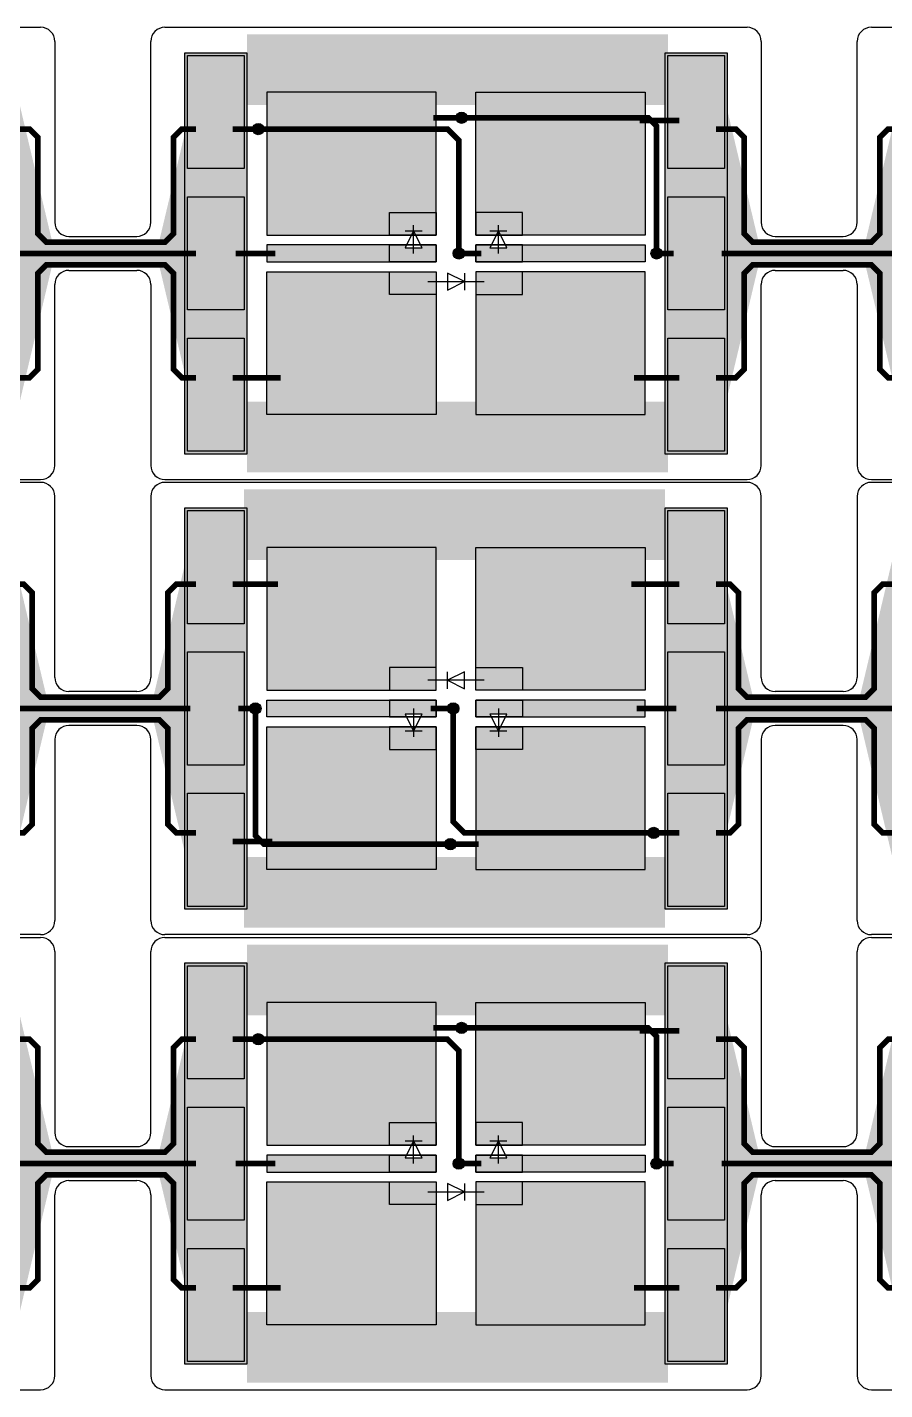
# Model space of a CAD drawing. Extents: x 1822 to 2392, y 725 to 1125.
# Drawn here: x 1962.53 to 1992.88, y 821.1 to 869.3 of the extents above; entities that cross this region are included whole.
import ezdxf

# ---------------------------------------------------------------- set-up
doc = ezdxf.new("R2010")
doc.units = 0
doc.header["$LTSCALE"] = 0.2
for name, color, linetype in [('BS', 1, 'CONTINUOUS'), ('Durchsteiger', 3, 'CONTINUOUS'), ('LED', 7, 'CONTINUOUS'), ('LS', 5, 'CONTINUOUS'), ('Rand', 6, 'CONTINUOUS')]:
    doc.layers.add(name, color=color, linetype=linetype)

msp = doc.modelspace()

# ---------------------------------------------------------------- hatches: boundary and pattern name
at = {"layer": 'BS'}
h = msp.add_hatch(color=256, dxfattribs=at)
h.paths.add_polyline_path([(1970.2, 868.3), (1968.2, 868.3), (1968.2, 864.3), (1970.2, 864.3)])
h.paths.add_polyline_path([(1970.2, 863.3), (1968.2, 863.3), (1968.2, 859.3), (1970.2, 859.3)])
h.paths.add_polyline_path([(1970.2, 858.3), (1968.2, 858.3), (1968.2, 854.3), (1970.2, 854.3)])
h = msp.add_hatch(color=256, dxfattribs=at)
h.paths.add_polyline_path([(1987.2, 868.3), (1985.2, 868.3), (1985.2, 864.3), (1987.2, 864.3)])
h.paths.add_polyline_path([(1987.2, 863.3), (1985.2, 863.3), (1985.2, 859.3), (1987.2, 859.3)])
h.paths.add_polyline_path([(1987.2, 858.3), (1985.2, 858.3), (1985.2, 854.3), (1987.2, 854.3)])
h = msp.add_hatch(color=256, dxfattribs=at)
h.paths.add_polyline_path([(1971, 867), (1971, 861.95), (1975.35, 861.95), (1975.35, 862.75), (1977, 862.75), (1977, 867)])
h.paths.add_polyline_path([(1971, 861.6), (1971, 861), (1975.35, 861), (1975.35, 861.6)])
h.paths.add_polyline_path([(1971, 860.65), (1971, 855.6), (1977, 855.6), (1977, 859.85), (1975.35, 859.85), (1975.35, 860.65)])
h.paths.add_polyline_path([(1980.05, 860.65), (1980.05, 859.85), (1978.4, 859.85), (1978.4, 855.6), (1984.4, 855.6), (1984.4, 860.65)])
h.paths.add_polyline_path([(1980.05, 861.6), (1980.05, 861), (1984.4, 861), (1984.4, 861.6)])
h.paths.add_polyline_path([(1978.4, 867), (1978.4, 862.75), (1980.05, 862.75), (1980.05, 861.95), (1984.4, 861.95), (1984.4, 867)])
h.paths.add_polyline_path([(1978.4, 862.75), (1978.4, 861.95), (1979.125, 861.95), (1979.2, 862.1), (1979.275, 861.95), (1980.05, 861.95), (1980.05, 862.75)], flags=17)
h.paths.add_polyline_path([(1978.4, 861.6), (1978.4, 861), (1980.05, 861), (1980.05, 861.6), (1979.45, 861.6), (1979.5, 861.5), (1978.9, 861.5), (1978.95, 861.6)])
h.paths.add_polyline_path([(1978.4, 860.65), (1978.4, 859.85), (1980.05, 859.85), (1980.05, 860.65)], flags=17)
h.paths.add_polyline_path([(1975.35, 860.65), (1975.35, 859.85), (1977, 859.85), (1977, 860.65)], flags=16)
h.paths.add_polyline_path([(1975.35, 861.6), (1975.35, 861), (1977, 861), (1977, 861.6), (1976.45, 861.6), (1976.5, 861.5), (1975.9, 861.5), (1975.95, 861.6)])
h.paths.add_polyline_path([(1975.35, 862.75), (1975.35, 861.95), (1976.125, 861.95), (1976.2, 862.1), (1976.275, 861.95), (1977, 861.95), (1977, 862.75)], flags=17)
h = msp.add_hatch(color=256, dxfattribs=at)
h.paths.add_polyline_path([(1968.2, 838.2), (1970.2, 838.2), (1970.2, 842.2), (1968.2, 842.2)])
h.paths.add_polyline_path([(1968.2, 843.2), (1970.2, 843.2), (1970.2, 847.2), (1968.2, 847.2)])
h.paths.add_polyline_path([(1968.2, 848.2), (1970.2, 848.2), (1970.2, 852.2), (1968.2, 852.2)])
h = msp.add_hatch(color=256, dxfattribs=at)
h.paths.add_polyline_path([(1985.2, 838.2), (1987.2, 838.2), (1987.2, 842.2), (1985.2, 842.2)])
h.paths.add_polyline_path([(1985.2, 843.2), (1987.2, 843.2), (1987.2, 847.2), (1985.2, 847.2)])
h.paths.add_polyline_path([(1985.2, 848.2), (1987.2, 848.2), (1987.2, 852.2), (1985.2, 852.2)])
h = msp.add_hatch(color=256, dxfattribs=at)
h.paths.add_polyline_path([(1984.4, 839.5), (1984.4, 844.55), (1980.05, 844.55), (1980.05, 843.75), (1978.4, 843.75), (1978.4, 839.5)])
h.paths.add_polyline_path([(1984.4, 844.9), (1984.4, 845.5), (1980.05, 845.5), (1980.05, 844.9)])
h.paths.add_polyline_path([(1984.4, 845.85), (1984.4, 850.9), (1978.4, 850.9), (1978.4, 846.65), (1980.05, 846.65), (1980.05, 845.85)])
h.paths.add_polyline_path([(1975.35, 845.85), (1975.35, 846.65), (1977, 846.65), (1977, 850.9), (1971, 850.9), (1971, 845.85)])
h.paths.add_polyline_path([(1975.35, 844.9), (1975.35, 845.5), (1971, 845.5), (1971, 844.9)])
h.paths.add_polyline_path([(1977, 839.5), (1977, 843.75), (1975.35, 843.75), (1975.35, 844.55), (1971, 844.55), (1971, 839.5)])
h.paths.add_polyline_path([(1977, 843.75), (1977, 844.55), (1976.275, 844.55), (1976.2, 844.4), (1976.125, 844.55), (1975.35, 844.55), (1975.35, 843.75)], flags=17)
h.paths.add_polyline_path([(1977, 844.9), (1977, 845.5), (1975.35, 845.5), (1975.35, 844.9), (1975.95, 844.9), (1975.9, 845), (1976.5, 845), (1976.45, 844.9)])
h.paths.add_polyline_path([(1977, 845.85), (1977, 846.65), (1975.35, 846.65), (1975.35, 845.85)], flags=17)
h.paths.add_polyline_path([(1980.05, 845.85), (1980.05, 846.65), (1978.4, 846.65), (1978.4, 845.85)], flags=16)
h.paths.add_polyline_path([(1980.05, 844.9), (1980.05, 845.5), (1978.4, 845.5), (1978.4, 844.9), (1978.95, 844.9), (1978.9, 845), (1979.5, 845), (1979.45, 844.9)])
h.paths.add_polyline_path([(1980.05, 843.75), (1980.05, 844.55), (1979.275, 844.55), (1979.2, 844.4), (1979.125, 844.55), (1978.4, 844.55), (1978.4, 843.75)], flags=17)
h = msp.add_hatch(color=256, dxfattribs=at)
h.paths.add_polyline_path([(1970.2, 836.1), (1968.2, 836.1), (1968.2, 832.1), (1970.2, 832.1)])
h.paths.add_polyline_path([(1970.2, 831.1), (1968.2, 831.1), (1968.2, 827.1), (1970.2, 827.1)])
h.paths.add_polyline_path([(1970.2, 826.1), (1968.2, 826.1), (1968.2, 822.1), (1970.2, 822.1)])
h = msp.add_hatch(color=256, dxfattribs=at)
h.paths.add_polyline_path([(1987.2, 836.1), (1985.2, 836.1), (1985.2, 832.1), (1987.2, 832.1)])
h.paths.add_polyline_path([(1987.2, 831.1), (1985.2, 831.1), (1985.2, 827.1), (1987.2, 827.1)])
h.paths.add_polyline_path([(1987.2, 826.1), (1985.2, 826.1), (1985.2, 822.1), (1987.2, 822.1)])
h = msp.add_hatch(color=256, dxfattribs=at)
h.paths.add_polyline_path([(1971, 834.8), (1971, 829.75), (1975.35, 829.75), (1975.35, 830.55), (1977, 830.55), (1977, 834.8)])
h.paths.add_polyline_path([(1971, 829.4), (1971, 828.8), (1975.35, 828.8), (1975.35, 829.4)])
h.paths.add_polyline_path([(1971, 828.45), (1971, 823.4), (1977, 823.4), (1977, 827.65), (1975.35, 827.65), (1975.35, 828.45)])
h.paths.add_polyline_path([(1980.05, 828.45), (1980.05, 827.65), (1978.4, 827.65), (1978.4, 823.4), (1984.4, 823.4), (1984.4, 828.45)])
h.paths.add_polyline_path([(1980.05, 829.4), (1980.05, 828.8), (1984.4, 828.8), (1984.4, 829.4)])
h.paths.add_polyline_path([(1978.4, 834.8), (1978.4, 830.55), (1980.05, 830.55), (1980.05, 829.75), (1984.4, 829.75), (1984.4, 834.8)])
h.paths.add_polyline_path([(1978.4, 830.55), (1978.4, 829.75), (1979.125, 829.75), (1979.2, 829.9), (1979.275, 829.75), (1980.05, 829.75), (1980.05, 830.55)], flags=17)
h.paths.add_polyline_path([(1978.4, 829.4), (1978.4, 828.8), (1980.05, 828.8), (1980.05, 829.4), (1979.45, 829.4), (1979.5, 829.3), (1978.9, 829.3), (1978.95, 829.4)])
h.paths.add_polyline_path([(1978.4, 828.45), (1978.4, 827.65), (1980.05, 827.65), (1980.05, 828.45)], flags=17)
h.paths.add_polyline_path([(1975.35, 828.45), (1975.35, 827.65), (1977, 827.65), (1977, 828.45)], flags=16)
h.paths.add_polyline_path([(1975.35, 829.4), (1975.35, 828.8), (1977, 828.8), (1977, 829.4), (1976.45, 829.4), (1976.5, 829.3), (1975.9, 829.3), (1975.95, 829.4)])
h.paths.add_polyline_path([(1975.35, 830.55), (1975.35, 829.75), (1976.125, 829.75), (1976.2, 829.9), (1976.275, 829.75), (1977, 829.75), (1977, 830.55)], flags=17)
at = {"layer": 'Durchsteiger'}
for points in [[(1977.9, 866.3, 1), (1977.9, 865.9, 1)], [(1970.7, 865.9, 1), (1970.7, 865.5, 1)], [(1977.8, 861.5, 1), (1977.8, 861.1, 1)], [(1984.8, 861.5, 1), (1984.8, 861.1, 1)], [(1970.6, 845, 1), (1970.6, 845.4, 1)], [(1977.6, 845, 1), (1977.6, 845.4, 1)], [(1984.7, 840.6, 1), (1984.7, 841, 1)], [(1977.5, 840.2, 1), (1977.5, 840.6, 1)], [(1977.9, 834.1, 1), (1977.9, 833.7, 1)], [(1970.7, 833.7, 1), (1970.7, 833.3, 1)], [(1977.8, 829.3, 1), (1977.8, 828.9, 1)], [(1984.8, 829.3, 1), (1984.8, 828.9, 1)]]:
    msp.add_hatch(color=256, dxfattribs=at).paths.add_polyline_path(points)
at = {"layer": 'LS'}
for points in [[(1970.3, 868.4), (1968.1, 868.4), (1968.1, 854.2), (1970.3, 854.2)], [(1987.3, 868.4), (1985.1, 868.4), (1985.1, 854.2), (1987.3, 854.2)], [(1970.3, 852.3), (1968.1, 852.3), (1968.1, 838.1), (1970.3, 838.1)], [(1987.3, 852.3), (1985.1, 852.3), (1985.1, 838.1), (1987.3, 838.1)], [(1970.3, 836.2), (1968.1, 836.2), (1968.1, 822), (1970.3, 822)], [(1987.3, 836.2), (1985.1, 836.2), (1985.1, 822), (1987.3, 822)]]:
    msp.add_hatch(color=256, dxfattribs=at).paths.add_polyline_path(points)

# ---------------------------------------------------------------- linework, layer by layer
at = {"layer": 'BS'}
for p, q in [((1977.7, 861.2), (1977.7, 861.4)), ((1977.6, 861.3), (1977.8, 861.3)), ((1977.8, 845.2), (1977.6, 845.2)), ((1977.7, 845.3), (1977.7, 845.1)), ((1977.6, 829.1), (1977.8, 829.1)), ((1977.7, 829), (1977.7, 829.2))]:
    msp.add_line(p, q, dxfattribs=at)
for points in [[(1968.2, 864.3), (1968.2, 868.3), (1970.2, 868.3), (1970.2, 864.3)], [(1985.2, 864.3), (1985.2, 868.3), (1987.2, 868.3), (1987.2, 864.3)], [(1977, 861.95), (1977, 867), (1971, 867), (1971, 861.95)], [(1978.4, 861.95), (1978.4, 867), (1984.4, 867), (1984.4, 861.95)], [(1968.2, 859.3), (1968.2, 863.3), (1970.2, 863.3), (1970.2, 859.3)], [(1985.2, 859.3), (1985.2, 863.3), (1987.2, 863.3), (1987.2, 859.3)], [(1975.35, 861.95), (1975.35, 862.75), (1977, 862.75), (1977, 861.95)], [(1980.05, 861.95), (1980.05, 862.75), (1978.4, 862.75), (1978.4, 861.95)], [(1977, 861), (1977, 861.6), (1971, 861.6), (1971, 861)], [(1975.35, 861), (1975.35, 861.6), (1977, 861.6), (1977, 861)], [(1980.05, 861), (1980.05, 861.6), (1978.4, 861.6), (1978.4, 861)], [(1978.4, 861), (1978.4, 861.6), (1984.4, 861.6), (1984.4, 861)], [(1977, 860.65), (1977, 855.6), (1971, 855.6), (1971, 860.65)], [(1975.35, 859.85), (1975.35, 860.65), (1977, 860.65), (1977, 859.85)], [(1980.05, 859.85), (1980.05, 860.65), (1978.4, 860.65), (1978.4, 859.85)], [(1978.4, 860.65), (1978.4, 855.6), (1984.4, 855.6), (1984.4, 860.65)], [(1968.2, 854.3), (1968.2, 858.3), (1970.2, 858.3), (1970.2, 854.3)], [(1985.2, 854.3), (1985.2, 858.3), (1987.2, 858.3), (1987.2, 854.3)], [(1970.2, 852.2), (1970.2, 848.2), (1968.2, 848.2), (1968.2, 852.2)], [(1987.2, 852.2), (1987.2, 848.2), (1985.2, 848.2), (1985.2, 852.2)], [(1977, 845.85), (1977, 850.9), (1971, 850.9), (1971, 845.85)], [(1978.4, 845.85), (1978.4, 850.9), (1984.4, 850.9), (1984.4, 845.85)], [(1970.2, 847.2), (1970.2, 843.2), (1968.2, 843.2), (1968.2, 847.2)], [(1987.2, 847.2), (1987.2, 843.2), (1985.2, 843.2), (1985.2, 847.2)], [(1975.35, 846.65), (1975.35, 845.85), (1977, 845.85), (1977, 846.65)], [(1980.05, 846.65), (1980.05, 845.85), (1978.4, 845.85), (1978.4, 846.65)], [(1977, 845.5), (1977, 844.9), (1971, 844.9), (1971, 845.5)], [(1975.35, 845.5), (1975.35, 844.9), (1977, 844.9), (1977, 845.5)], [(1980.05, 845.5), (1980.05, 844.9), (1978.4, 844.9), (1978.4, 845.5)], [(1978.4, 845.5), (1978.4, 844.9), (1984.4, 844.9), (1984.4, 845.5)], [(1977, 844.55), (1977, 839.5), (1971, 839.5), (1971, 844.55)], [(1975.35, 844.55), (1975.35, 843.75), (1977, 843.75), (1977, 844.55)], [(1980.05, 844.55), (1980.05, 843.75), (1978.4, 843.75), (1978.4, 844.55)], [(1978.4, 844.55), (1978.4, 839.5), (1984.4, 839.5), (1984.4, 844.55)], [(1970.2, 842.2), (1970.2, 838.2), (1968.2, 838.2), (1968.2, 842.2)], [(1987.2, 842.2), (1987.2, 838.2), (1985.2, 838.2), (1985.2, 842.2)], [(1968.2, 832.1), (1968.2, 836.1), (1970.2, 836.1), (1970.2, 832.1)], [(1985.2, 832.1), (1985.2, 836.1), (1987.2, 836.1), (1987.2, 832.1)], [(1977, 829.75), (1977, 834.8), (1971, 834.8), (1971, 829.75)], [(1978.4, 829.75), (1978.4, 834.8), (1984.4, 834.8), (1984.4, 829.75)], [(1968.2, 827.1), (1968.2, 831.1), (1970.2, 831.1), (1970.2, 827.1)], [(1985.2, 827.1), (1985.2, 831.1), (1987.2, 831.1), (1987.2, 827.1)], [(1975.35, 829.75), (1975.35, 830.55), (1977, 830.55), (1977, 829.75)], [(1980.05, 829.75), (1980.05, 830.55), (1978.4, 830.55), (1978.4, 829.75)], [(1977, 828.8), (1977, 829.4), (1971, 829.4), (1971, 828.8)], [(1975.35, 828.8), (1975.35, 829.4), (1977, 829.4), (1977, 828.8)], [(1980.05, 828.8), (1980.05, 829.4), (1978.4, 829.4), (1978.4, 828.8)], [(1978.4, 828.8), (1978.4, 829.4), (1984.4, 829.4), (1984.4, 828.8)], [(1977, 828.45), (1977, 823.4), (1971, 823.4), (1971, 828.45)], [(1975.35, 827.65), (1975.35, 828.45), (1977, 828.45), (1977, 827.65)], [(1980.05, 827.65), (1980.05, 828.45), (1978.4, 828.45), (1978.4, 827.65)], [(1978.4, 828.45), (1978.4, 823.4), (1984.4, 823.4), (1984.4, 828.45)], [(1968.2, 822.1), (1968.2, 826.1), (1970.2, 826.1), (1970.2, 822.1)], [(1985.2, 822.1), (1985.2, 826.1), (1987.2, 826.1), (1987.2, 822.1)]]:
    msp.add_lwpolyline(points, close=True, dxfattribs=at)
at = {"layer": 'BS', "const_width": 0.2}
for points in [[(1976.9, 866.1), (1977.8, 866.1)], [(1961.9, 865.7), (1962.6, 865.7), (1962.9, 865.4), (1962.9, 862), (1963.2, 861.7), (1965.1, 861.7)], [(1965.1, 861.7), (1967.4, 861.7), (1967.7, 862), (1967.7, 865.4), (1968, 865.7), (1968.5, 865.7)], [(1970.6, 865.7), (1969.8, 865.7)], [(1984.2, 866), (1985.6, 866)], [(1986.9, 865.7), (1987.6, 865.7), (1987.9, 865.4), (1987.9, 862), (1988.2, 861.7), (1990.1, 861.7)], [(1990.1, 861.7), (1992.4, 861.7), (1992.7, 862), (1992.7, 865.4), (1993, 865.7), (1993.5, 865.7)], [(1962.1, 861.3), (1965.1, 861.3)], [(1965.1, 861.3), (1968.5, 861.3)], [(1969.9, 861.3), (1971.3, 861.3)], [(1977.9, 861.3), (1978.6, 861.3)], [(1984.9, 861.3), (1985.4, 861.3)], [(1987.1, 861.3), (1990.1, 861.3)], [(1990.1, 861.3), (1993.5, 861.3)], [(1961.9, 856.9), (1962.6, 856.9), (1962.9, 857.2), (1962.9, 860.6), (1963.2, 860.9), (1965.1, 860.9)], [(1965.1, 860.9), (1967.4, 860.9), (1967.7, 860.6), (1967.7, 857.2), (1968, 856.9), (1968.5, 856.9)], [(1986.9, 856.9), (1987.6, 856.9), (1987.9, 857.2), (1987.9, 860.6), (1988.2, 860.9), (1990.1, 860.9)], [(1990.1, 860.9), (1992.4, 860.9), (1992.7, 860.6), (1992.7, 857.2), (1993, 856.9), (1993.5, 856.9)], [(1969.8, 856.9), (1971.5, 856.9)], [(1984, 856.9), (1985.6, 856.9)], [(1965.3, 845.6), (1963, 845.6), (1962.7, 845.9), (1962.7, 849.3), (1962.4, 849.6), (1961.9, 849.6)], [(1968.5, 849.6), (1967.8, 849.6), (1967.5, 849.3), (1967.5, 845.9), (1967.2, 845.6), (1965.3, 845.6)], [(1971.4, 849.6), (1969.8, 849.6)], [(1985.6, 849.6), (1983.9, 849.6)], [(1990.3, 845.6), (1988, 845.6), (1987.7, 845.9), (1987.7, 849.3), (1987.4, 849.6), (1986.9, 849.6)], [(1993.5, 849.6), (1992.8, 849.6), (1992.5, 849.3), (1992.5, 845.9), (1992.2, 845.6), (1990.3, 845.6)], [(1965.3, 845.2), (1961.9, 845.2)], [(1968.3, 845.2), (1965.3, 845.2)], [(1970.5, 845.2), (1970, 845.2)], [(1977.5, 845.2), (1976.8, 845.2)], [(1985.5, 845.2), (1984.1, 845.2)], [(1990.3, 845.2), (1986.9, 845.2)], [(1993.3, 845.2), (1990.3, 845.2)], [(1965.3, 844.8), (1963, 844.8), (1962.7, 844.5), (1962.7, 841.1), (1962.4, 840.8), (1961.9, 840.8)], [(1968.5, 840.8), (1967.8, 840.8), (1967.5, 841.1), (1967.5, 844.5), (1967.2, 844.8), (1965.3, 844.8)], [(1990.3, 844.8), (1988, 844.8), (1987.7, 844.5), (1987.7, 841.1), (1987.4, 840.8), (1986.9, 840.8)], [(1993.5, 840.8), (1992.8, 840.8), (1992.5, 841.1), (1992.5, 844.5), (1992.2, 844.8), (1990.3, 844.8)], [(1984.8, 840.8), (1985.6, 840.8)], [(1971.2, 840.5), (1969.8, 840.5)], [(1978.5, 840.4), (1977.6, 840.4)], [(1976.9, 833.9), (1977.8, 833.9)], [(1984.2, 833.8), (1985.6, 833.8)], [(1961.9, 833.5), (1962.6, 833.5), (1962.9, 833.2), (1962.9, 829.8), (1963.2, 829.5), (1965.1, 829.5)], [(1965.1, 829.5), (1967.4, 829.5), (1967.7, 829.8), (1967.7, 833.2), (1968, 833.5), (1968.5, 833.5)], [(1970.6, 833.5), (1969.8, 833.5)], [(1986.9, 833.5), (1987.6, 833.5), (1987.9, 833.2), (1987.9, 829.8), (1988.2, 829.5), (1990.1, 829.5)], [(1990.1, 829.5), (1992.4, 829.5), (1992.7, 829.8), (1992.7, 833.2), (1993, 833.5), (1993.5, 833.5)], [(1962.1, 829.1), (1965.1, 829.1)], [(1965.1, 829.1), (1968.5, 829.1)], [(1969.9, 829.1), (1971.3, 829.1)], [(1977.9, 829.1), (1978.6, 829.1)], [(1984.9, 829.1), (1985.4, 829.1)], [(1987.1, 829.1), (1990.1, 829.1)], [(1990.1, 829.1), (1993.5, 829.1)], [(1961.9, 824.7), (1962.6, 824.7), (1962.9, 825), (1962.9, 828.4), (1963.2, 828.7), (1965.1, 828.7)], [(1965.1, 828.7), (1967.4, 828.7), (1967.7, 828.4), (1967.7, 825), (1968, 824.7), (1968.5, 824.7)], [(1986.9, 824.7), (1987.6, 824.7), (1987.9, 825), (1987.9, 828.4), (1988.2, 828.7), (1990.1, 828.7)], [(1990.1, 828.7), (1992.4, 828.7), (1992.7, 828.4), (1992.7, 825), (1993, 824.7), (1993.5, 824.7)], [(1969.8, 824.7), (1971.5, 824.7)], [(1984, 824.7), (1985.6, 824.7)]]:
    msp.add_lwpolyline(points, dxfattribs=at)
at = {"layer": 'Durchsteiger'}
for centre in [(1977.9, 866.1), (1970.7, 865.7), (1977.8, 861.3), (1984.8, 861.3), (1970.6, 845.2), (1977.6, 845.2), (1984.7, 840.8), (1977.5, 840.4), (1977.9, 833.9), (1970.7, 833.5), (1977.8, 829.1), (1984.8, 829.1)]:
    msp.add_circle(centre, 0.2, dxfattribs=at)
at = {"layer": 'LED'}
for p, q in [((1976.2, 861.3), (1976.2, 862.3)), ((1979.2, 861.3), (1979.2, 862.3)), ((1976.2, 862.1), (1975.9, 861.5)), ((1975.9, 862.1), (1976.5, 862.1)), ((1976.5, 861.5), (1976.2, 862.1)), ((1979.2, 862.1), (1978.9, 861.5)), ((1978.9, 862.1), (1979.5, 862.1)), ((1979.5, 861.5), (1979.2, 862.1)), ((1975.9, 861.5), (1976.5, 861.5)), ((1978.9, 861.5), (1979.5, 861.5)), ((1977.4, 860.6), (1977.4, 860)), ((1978, 860.3), (1977.4, 860.6)), ((1978, 860.6), (1978, 860)), ((1976.7, 860.3), (1978.7, 860.3)), ((1977.4, 860), (1978, 860.3)), ((1978, 846.5), (1977.4, 846.2)), ((1977.4, 845.9), (1977.4, 846.5)), ((1978, 845.9), (1978, 846.5)), ((1978.7, 846.2), (1976.7, 846.2)), ((1977.4, 846.2), (1978, 845.9)), ((1976.5, 845), (1975.9, 845)), ((1975.9, 845), (1976.2, 844.4)), ((1976.2, 845.2), (1976.2, 844.2)), ((1976.2, 844.4), (1976.5, 845)), ((1979.5, 845), (1978.9, 845)), ((1978.9, 845), (1979.2, 844.4)), ((1979.2, 845.2), (1979.2, 844.2)), ((1979.2, 844.4), (1979.5, 845)), ((1976.5, 844.4), (1975.9, 844.4)), ((1979.5, 844.4), (1978.9, 844.4)), ((1976.2, 829.1), (1976.2, 830.1)), ((1979.2, 829.1), (1979.2, 830.1)), ((1976.2, 829.9), (1975.9, 829.3)), ((1975.9, 829.9), (1976.5, 829.9)), ((1976.5, 829.3), (1976.2, 829.9)), ((1979.2, 829.9), (1978.9, 829.3)), ((1978.9, 829.9), (1979.5, 829.9)), ((1979.5, 829.3), (1979.2, 829.9)), ((1975.9, 829.3), (1976.5, 829.3)), ((1978.9, 829.3), (1979.5, 829.3)), ((1976.7, 828.1), (1978.7, 828.1)), ((1977.4, 828.4), (1977.4, 827.8)), ((1978, 828.1), (1977.4, 828.4)), ((1977.4, 827.8), (1978, 828.1)), ((1978, 828.4), (1978, 827.8))]:
    msp.add_line(p, q, dxfattribs=at)
at = {"layer": 'LS'}
for points, const_width in [([(1970.3, 867.8), (1985.2, 867.8)], 2.5), ([(1978, 866.1), (1984.5, 866.1), (1984.8, 865.8), (1984.8, 861.6), (1984.8, 861.4)], 0.2), ([(1970.8, 865.7), (1972.9, 865.7), (1977.4, 865.7), (1977.8, 865.3), (1977.8, 861.4)], 0.2), ([(1963.4, 861.3), (1965.1, 861.3)], 0.9), ([(1965.1, 861.3), (1967.2, 861.3)], 0.9), ([(1988.4, 861.3), (1990.1, 861.3)], 0.9), ([(1990.1, 861.3), (1992.2, 861.3)], 0.9), ([(1970.3, 854.8), (1985.2, 854.8)], 2.5), ([(1985.1, 851.7), (1970.2, 851.7)], 2.5), ([(1965.3, 845.2), (1963.2, 845.2)], 0.9), ([(1967, 845.2), (1965.3, 845.2)], 0.9), ([(1990.3, 845.2), (1988.2, 845.2)], 0.9), ([(1992, 845.2), (1990.3, 845.2)], 0.9), ([(1977.4, 840.4), (1970.9, 840.4), (1970.6, 840.7), (1970.6, 844.9), (1970.6, 845.1)], 0.2), ([(1984.6, 840.8), (1982.5, 840.8), (1978, 840.8), (1977.6, 841.2), (1977.6, 845.1)], 0.2), ([(1985.1, 838.7), (1970.2, 838.7)], 2.5), ([(1970.3, 835.6), (1985.2, 835.6)], 2.5), ([(1978, 833.9), (1984.5, 833.9), (1984.8, 833.6), (1984.8, 829.4), (1984.8, 829.2)], 0.2), ([(1970.8, 833.5), (1972.9, 833.5), (1977.4, 833.5), (1977.8, 833.1), (1977.8, 829.2)], 0.2), ([(1963.4, 829.1), (1965.1, 829.1)], 0.9), ([(1965.1, 829.1), (1967.2, 829.1)], 0.9), ([(1988.4, 829.1), (1990.1, 829.1)], 0.9), ([(1990.1, 829.1), (1992.2, 829.1)], 0.9), ([(1970.3, 822.6), (1985.2, 822.6)], 2.5)]:
    msp.add_lwpolyline(points, dxfattribs=dict(at, const_width=const_width))
for points in [[(1963.4, 861.3, 0.9, 11, 0), (1962.2, 861.3, 15, 15, 0)], [(1967.2, 861.3, 0.9, 11, 0), (1968.4, 861.3, 15, 15, 0)], [(1988.4, 861.3, 0.9, 11, 0), (1987.2, 861.3, 15, 15, 0)], [(1992.2, 861.3, 0.9, 11, 0), (1993.4, 861.3, 15, 15, 0)], [(1963.2, 845.2, 0.9, 11, 0), (1962, 845.2, 15, 15, 0)], [(1967, 845.2, 0.9, 11, 0), (1968.2, 845.2, 15, 15, 0)], [(1988.2, 845.2, 0.9, 11, 0), (1987, 845.2, 15, 15, 0)], [(1992, 845.2, 0.9, 11, 0), (1993.2, 845.2, 15, 15, 0)], [(1963.4, 829.1, 0.9, 11, 0), (1962.2, 829.1, 15, 15, 0)], [(1967.2, 829.1, 0.9, 11, 0), (1968.4, 829.1, 15, 15, 0)], [(1988.4, 829.1, 0.9, 11, 0), (1987.2, 829.1, 15, 15, 0)], [(1992.2, 829.1, 0.9, 11, 0), (1993.4, 829.1, 15, 15, 0)]]:
    msp.add_lwpolyline(points, format="xyseb", dxfattribs=at)
for points in [[(1968.1, 854.2), (1968.1, 868.4), (1970.3, 868.4), (1970.3, 854.2)], [(1985.1, 854.2), (1985.1, 868.4), (1987.3, 868.4), (1987.3, 854.2)], [(1970.3, 852.3), (1970.3, 838.1), (1968.1, 838.1), (1968.1, 852.3)], [(1987.3, 852.3), (1987.3, 838.1), (1985.1, 838.1), (1985.1, 852.3)], [(1968.1, 822), (1968.1, 836.2), (1970.3, 836.2), (1970.3, 822)], [(1985.1, 822), (1985.1, 836.2), (1987.3, 836.2), (1987.3, 822)]]:
    msp.add_lwpolyline(points, close=True, dxfattribs=at)
at = {"layer": 'Rand'}
for p, q in [((1942.4, 869.3), (1963, 869.3)), ((1967.4, 869.3), (1988, 869.3)), ((1992.4, 869.3), (2013, 869.3)), ((1963.5, 868.8), (1963.5, 862.4)), ((1966.9, 862.4), (1966.9, 868.8)), ((1988.5, 868.8), (1988.5, 862.4)), ((1991.9, 862.4), (1991.9, 868.8)), ((1964, 861.9), (1965.1, 861.9)), ((1964, 861.9), (1965.1, 861.9)), ((1965.1, 861.9), (1966.4, 861.9)), ((1965.1, 861.9), (1966.4, 861.9)), ((1989, 861.9), (1990.1, 861.9)), ((1989, 861.9), (1990.1, 861.9)), ((1990.1, 861.9), (1991.4, 861.9)), ((1990.1, 861.9), (1991.4, 861.9)), ((1964, 860.7), (1965.1, 860.7)), ((1964, 860.7), (1965.1, 860.7)), ((1965.1, 860.7), (1966.4, 860.7)), ((1965.1, 860.7), (1966.4, 860.7)), ((1989, 860.7), (1990.1, 860.7)), ((1989, 860.7), (1990.1, 860.7)), ((1990.1, 860.7), (1991.4, 860.7)), ((1990.1, 860.7), (1991.4, 860.7)), ((1963.5, 853.8), (1963.5, 860.2)), ((1966.9, 860.2), (1966.9, 853.8)), ((1988.5, 853.8), (1988.5, 860.2)), ((1991.9, 860.2), (1991.9, 853.8)), ((1942.4, 853.3), (1963, 853.3)), ((1963, 853.2), (1942.4, 853.2)), ((1967.4, 853.3), (1988, 853.3)), ((1988, 853.2), (1967.4, 853.2)), ((1992.4, 853.3), (2013, 853.3)), ((2013, 853.2), (1992.4, 853.2)), ((1963.5, 846.3), (1963.5, 852.7)), ((1966.9, 852.7), (1966.9, 846.3)), ((1988.5, 846.3), (1988.5, 852.7)), ((1991.9, 852.7), (1991.9, 846.3)), ((1965.3, 845.8), (1964, 845.8)), ((1965.3, 845.8), (1964, 845.8)), ((1966.4, 845.8), (1965.3, 845.8)), ((1966.4, 845.8), (1965.3, 845.8)), ((1990.3, 845.8), (1989, 845.8)), ((1990.3, 845.8), (1989, 845.8)), ((1991.4, 845.8), (1990.3, 845.8)), ((1991.4, 845.8), (1990.3, 845.8)), ((1965.3, 844.6), (1964, 844.6)), ((1965.3, 844.6), (1964, 844.6)), ((1966.4, 844.6), (1965.3, 844.6)), ((1966.4, 844.6), (1965.3, 844.6)), ((1990.3, 844.6), (1989, 844.6)), ((1990.3, 844.6), (1989, 844.6)), ((1991.4, 844.6), (1990.3, 844.6)), ((1991.4, 844.6), (1990.3, 844.6)), ((1963.5, 844.1), (1963.5, 837.7)), ((1966.9, 837.7), (1966.9, 844.1)), ((1988.5, 844.1), (1988.5, 837.7)), ((1991.9, 837.7), (1991.9, 844.1)), ((1963, 837.2), (1942.4, 837.2)), ((1942.4, 837.1), (1963, 837.1)), ((1988, 837.2), (1967.4, 837.2)), ((1967.4, 837.1), (1988, 837.1)), ((2013, 837.2), (1992.4, 837.2)), ((1992.4, 837.1), (2013, 837.1)), ((1963.5, 836.6), (1963.5, 830.2)), ((1966.9, 830.2), (1966.9, 836.6)), ((1988.5, 836.6), (1988.5, 830.2)), ((1991.9, 830.2), (1991.9, 836.6)), ((1964, 829.7), (1965.1, 829.7)), ((1964, 829.7), (1965.1, 829.7)), ((1965.1, 829.7), (1966.4, 829.7)), ((1965.1, 829.7), (1966.4, 829.7)), ((1989, 829.7), (1990.1, 829.7)), ((1989, 829.7), (1990.1, 829.7)), ((1990.1, 829.7), (1991.4, 829.7)), ((1990.1, 829.7), (1991.4, 829.7)), ((1964, 828.5), (1965.1, 828.5)), ((1964, 828.5), (1965.1, 828.5)), ((1965.1, 828.5), (1966.4, 828.5)), ((1965.1, 828.5), (1966.4, 828.5)), ((1989, 828.5), (1990.1, 828.5)), ((1989, 828.5), (1990.1, 828.5)), ((1990.1, 828.5), (1991.4, 828.5)), ((1990.1, 828.5), (1991.4, 828.5)), ((1963.5, 821.6), (1963.5, 828)), ((1966.9, 828), (1966.9, 821.6)), ((1988.5, 821.6), (1988.5, 828)), ((1991.9, 828), (1991.9, 821.6)), ((1942.4, 821.1), (1963, 821.1)), ((1967.4, 821.1), (1988, 821.1)), ((1992.4, 821.1), (2013, 821.1))]:
    msp.add_line(p, q, dxfattribs=at)
for centre, start, end in [((1963, 868.8), 0, 90), ((1967.4, 868.8), 90, 180), ((1988, 868.8), 0, 90), ((1992.4, 868.8), 90, 180), ((1964, 862.4), 180, 270), ((1966.4, 862.4), 270, 0), ((1989, 862.4), 180, 270), ((1991.4, 862.4), 270, 0), ((1964, 860.2), 90, 180), ((1966.4, 860.2), 0, 90), ((1989, 860.2), 90, 180), ((1991.4, 860.2), 0, 90), ((1963, 853.8), 270, 0), ((1967.4, 853.8), 180, 270), ((1988, 853.8), 270, 0), ((1992.4, 853.8), 180, 270), ((1963, 852.7), 0, 90), ((1967.4, 852.7), 90, 180), ((1988, 852.7), 0, 90), ((1992.4, 852.7), 90, 180), ((1964, 846.3), 180, 270), ((1966.4, 846.3), 270, 0), ((1989, 846.3), 180, 270), ((1991.4, 846.3), 270, 0), ((1964, 844.1), 90, 180), ((1966.4, 844.1), 0, 90), ((1989, 844.1), 90, 180), ((1991.4, 844.1), 0, 90), ((1963, 837.7), 270, 0), ((1967.4, 837.7), 180, 270), ((1988, 837.7), 270, 0), ((1992.4, 837.7), 180, 270), ((1963, 836.6), 0, 90), ((1967.4, 836.6), 90, 180), ((1988, 836.6), 0, 90), ((1992.4, 836.6), 90, 180), ((1964, 830.2), 180, 270), ((1966.4, 830.2), 270, 0), ((1989, 830.2), 180, 270), ((1991.4, 830.2), 270, 0), ((1964, 828), 90, 180), ((1966.4, 828), 0, 90), ((1989, 828), 90, 180), ((1991.4, 828), 0, 90), ((1963, 821.6), 270, 0), ((1967.4, 821.6), 180, 270), ((1988, 821.6), 270, 0), ((1992.4, 821.6), 180, 270)]:
    msp.add_arc(centre, 0.5, start, end, dxfattribs=at)

doc.saveas('drawing.dxf')
